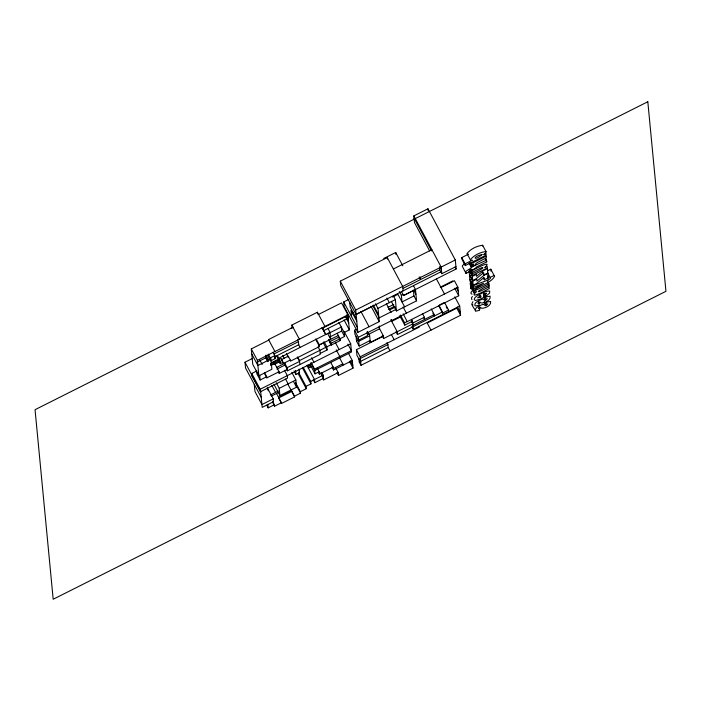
<?xml version="1.0" encoding="UTF-8"?>
<svg xmlns="http://www.w3.org/2000/svg" width="701" height="701" viewBox="0 0 701 701"><rect width="100%" height="100%" fill="white"/><g stroke="black" fill="none" stroke-linecap="round" stroke-linejoin="round"><path stroke-width="1.05" d="M483.83 293.386L485.74 296.97L485.364 298.924L487.344 298.766L485.004 300.449L483.252 299.274A4.977 1.209 -28.1 0 0 480.527 299.853C478.319 301.018 474.183 302.446 474.884 305.61L475.804 306.013L478.967 305.163L479.353 303.279L478.397 301.483M478.897 306.714L479.852 308.51L479.466 310.394L475.742 311.165C474.822 308.458 469.836 304.646 472.921 301.728M482.717 246.139L482.647 245.271C477.039 245.893 470.389 248.908 467.05 253.569L470.546 260.159A6.274 1.525 -28.1 0 0 472.343 260.22L465.113 263.856L465.28 265.574L486.135 255.094L485.986 253.499L483.751 254.621L485.609 253.043L486.003 251.545C480.387 252.158 473.736 255.182 470.397 259.843L470.546 260.159M490.989 271.138L490.805 269.21L487.563 270.726M470.949 287.208L470.38 288.418L471.274 288.9M472.413 296.497L471.44 297.951L471.896 299.66M485.977 296.243L485.285 294.832L486.59 293.368A3.084 0.754 -28.1 0 0 484.671 293.509L483.453 294.034L483.778 297.452L480.413 299.064L475.322 300.519L474.191 299.502L474.638 298.179A8.193 1.998 -28.1 0 1 477.355 295.682L485.267 291.511L489.701 290.941L489.552 293.158L485.977 296.243L484.54 293.561M484.128 275.265L476.934 281.11L476.75 279.147L472.789 281.136L473.184 285.254L476.575 283.555L484.128 277.412L484.356 279.787L488.308 277.806L487.887 273.381L484.128 275.265L483.173 273.478M464.448 263.453L462.213 266.091L466.034 273.478L469.521 271.532L469.346 270.893L470.353 270.104L471.668 269.421L471.747 270.227L475.988 268.097L475.909 267.283L486.783 261.824L485.662 258.327M490.805 269.21L494.608 276.448C490.385 283.59 479.572 285.211 473.718 290.845L473.561 289.171L483.541 283.265L473.394 287.401L473.219 285.605L488.501 279.874L490.49 278.323L487.712 272.899M475.383 310.841C474.682 307.678 478.818 306.249 481.026 305.084A4.977 1.209 -28.1 0 1 483.751 304.506L485.504 305.68L486.494 305.382L487.843 303.997L485.863 304.155L486.24 302.201L490.612 301.421C491.664 305.531 484.803 308.747 481.307 308.186C480.474 305.285 476.312 309.912 479.852 308.51M429.652 250.949L414.475 222.532L413.844 215.89L427.969 208.793L455.291 259.975L456.158 268.982L403.539 295.507L415.474 289.504L413.45 285.71M383.771 258.485L395.706 252.483L402.803 265.775M441.455 271.541L356.134 314.512L340.73 285.657L340.3 281.162L387.267 257.565L402.672 286.42L403.101 290.906M393.366 268.991L431.869 249.652M292.124 328.182L291.826 325.089L317.387 312.243L324.949 326.394M291.16 328.068L293.053 327.113M292.992 327.262L268.544 339.547L274.941 351.525M318.552 314.416L341.536 302.867L347.933 314.845L349.37 329.882L344.209 332.476L344.594 336.471L331.082 343.262L331.249 345.05L340.257 340.52L340.09 338.732L337.181 333.29M375.517 303.77L377.979 308.37L379.25 321.628L357.843 332.388L344.182 306.801L343.718 301.956L348.397 299.607M268.317 354.11L270.91 358.956L271.892 369.269L258.879 375.815L252.772 364.38L251.291 348.914L268.834 340.09M261.245 397.379L245.543 367.981L244.991 362.215L252.667 358.36M357.843 332.388L355.705 310.017L455.291 259.975M258.879 375.815L257.398 360.34L347.933 314.845M465.28 265.574L461.933 259.3L461.766 257.582L468.093 254.402M346.39 316.186L323.406 327.744L323.678 330.635L346.671 319.086L346.39 316.186L348.423 319.998M403.198 288.277L439.772 269.894L439.518 267.265M256.47 362.522L265.793 357.834L265.661 356.529L268.238 361.348M273.977 353.961L298.424 341.676L297.443 339.827M355.311 314.775L372.967 305.899L378.785 316.791M273.048 352.217L274.853 355.591L270.323 357.869L270.525 359.911M392.49 297.066L397.94 294.324L404.626 306.845M274.275 357.028L298.722 344.743L298.424 341.676M270.91 358.956L257.889 365.501L251.79 354.066M439.772 269.894L441.805 273.705L455.93 266.608M270.621 360.936L275.142 358.658L274.853 355.591M413.406 290.319L413.94 295.953L402.006 301.947L401.384 295.375L403.215 294.455M278.542 358.351L280.05 361.173L279.016 361.69L278.691 358.264L330.031 332.283L327.998 328.471M377.979 308.37L395.364 299.616L393.392 295.91M271.305 362.803L277.85 359.517L277.526 356.082L274.564 357.571L275.142 358.658M270.682 363.67L281.206 358.377L283.37 363.504L290.31 360.016L288.277 356.204L281.338 359.692L283.37 363.504M284.475 370.268L287.322 375.613L287.568 378.111L260.404 391.754L251.974 375.973L251.738 373.475L256.584 371.039M486.24 256.145L471.125 263.742L471.282 265.329L473.753 264.084L471.046 266.582L471.922 267.002L475.997 264.408L475.725 263.725L477.206 262.63L486.398 257.854L485.276 254.358M270.77 365.002L279.603 360.568M270.954 365.44L274.722 363.539L279.086 371.705L279.252 373.449L287.305 369.401L284.107 363.416M280.041 361.567L274.503 364.345L274.398 363.179M387.933 307.38L393.769 304.444M251.974 375.973L256.224 383.254M329.978 336.909L341.685 331.03L341.299 327.034L327.796 333.825L330.697 339.266L330.031 332.283M466.034 273.478L465.911 271.287L471.51 267.712L471.449 267.072L486.617 260.115M278.253 359.867L280.286 363.679L283.248 362.189M388.407 309.413L394.12 306.547M319.008 345.05L323.336 342.877L327.122 349.957L320.191 353.435M290.31 360.016L290.424 361.181L319.533 346.548L319.384 344.953L338.346 335.472L338.513 337.26L340.257 340.52M389.642 309.877L395.355 307.012M276.764 367.35L284.808 363.311L287.138 367.666L287.436 370.82L320.278 354.32L319.901 350.342L318.07 346.916M331.249 345.05L329.505 341.781L338.513 337.26M276.93 369.094L284.974 365.046L284.808 363.311M367.49 331.713L369.672 335.797L358.702 341.308L354.925 334.237L354.54 330.241L356.467 329.277M378.593 318.158L395.899 309.456M440.289 287.182L452.767 280.917M440.99 287.489L454.414 280.733L457.911 287.27L458.717 295.778L407.228 321.654L403.18 313.803M471.975 272.549C489.377 262.954 483.164 269.324 472.097 273.837L472.255 275.537L487.361 267.94L487.213 266.354L484.768 267.58C494.459 258.231 470.713 271.269 471.808 270.84L471.975 272.549L470.537 269.859M391.307 301.325L396.451 310.955L416.56 300.852L415.474 289.504M256.601 370.338L256.96 374.019L260.159 380.012L266.713 376.709L264.435 372.433M299.888 364.564L299.502 360.586L331.214 344.647L328.524 339.617M264.408 373.335L266.827 377.865L279.086 371.705M287.138 367.666L299.581 361.409L297.303 357.124M483.9 275.029L483.672 272.645L476.119 278.796L472.728 280.496L472.334 276.378L476.294 274.389L476.478 276.352L483.672 270.507L487.432 268.614L487.852 273.04L483.9 275.029L482.463 272.339M370.128 340.555L359.157 346.066L358.316 337.321L457.911 287.27M400.455 316.966L391.701 321.365L391.526 319.595M368.393 334.43L379.609 328.795L379.337 325.947M260.404 391.754L260.167 389.265L350.702 343.762L344.173 331.538M310.122 364.59L308.571 365.37L308.799 367.692L310.35 366.912L310.122 364.59L315.064 373.843L319.174 371.775L317.185 368.043M359.157 346.066L356.537 341.168L367.508 335.648L367.14 331.845M308.221 368.069L311.113 366.614M293.991 370.899L295.927 374.527L299.485 372.739L299.143 369.094M439.378 305.014L444.53 302.429L448.596 310.052L448.745 311.568M411.522 319.349L412.53 321.224L404.749 325.141L404.512 322.67L407.228 321.654M315.064 373.843L314.618 369.164L351.367 350.702L347.854 344.112M369.357 340.677L370.303 342.447L383.386 335.875L378.733 327.165M295.857 379.986L296.549 387.189L279.918 395.504L279.235 388.336L295.857 379.986L291.756 372.31M360.717 362.408L356.94 355.328L356.406 349.711L383.578 336.051M488.203 284.93L489.324 288.426C490.402 288.015 466.656 301.044 476.382 291.677L473.92 292.913L473.771 291.327L488.877 283.73L487.44 281.048M411.715 321.224L412.705 323.091L424.385 317.229L422.388 313.496M270.332 395.031L278.332 391.009M488.877 283.73L489.035 285.438C478.003 289.925 471.755 296.313 489.158 286.718M382.168 335.77L383.64 338.539L412.784 323.888L411.285 321.084M271.331 396.091L278.402 392.542M412.924 325.299L434.261 314.574L431.246 308.939M395.969 331.678L397.493 334.535L442.48 311.927L439.089 305.575M318.403 372.24L319.402 374.106L333.264 367.14L330.767 362.47M448.596 310.052L442.585 313.067L439.028 306.398M267.265 387.653L273.241 398.86L261.929 404.547L254.954 391.473L254.261 384.314M339.389 357.484L342.78 363.837L333.396 368.551L332.423 366.737M411.855 326.657L413.31 329.374L459.707 306.057L454.783 296.847M278.577 397.292L291.616 390.737L294.525 396.179L294.595 396.889L281.548 403.443L278.639 397.993L291.686 391.438L291.616 390.737M294.525 396.179L300.51 393.173L300.37 391.675L306.267 388.713L306.039 386.356L310.981 383.876L310.745 381.423L323.205 375.158L321.75 372.433M332.081 367.245L333.527 369.97L352.305 360.533L348.432 353.269M459.707 306.057L460.583 315.266L360.997 365.317L360.183 356.791L419.347 327.052L419.286 326.377M359.937 358.658L387.933 344.585L386.917 342.684M313.294 379.881L314.81 382.711L323.511 378.338L320.602 372.897M266.774 405.239L268.176 407.851L274.398 404.722L272.54 401.244M322.688 378.102L323.66 379.924L338.206 372.608L335.788 368.069M360.997 365.317L359.254 362.049L388.214 347.494L387.933 344.585M273.057 403.443L274.538 406.221L281.478 402.733L276.536 393.48M336.936 372.564L338.487 375.464L353.032 368.148L352.305 360.533M490.104 277.377L494.152 275.475M480.833 297.11L477.626 297.855L480.676 295.436L480.833 297.11L479.878 295.323M485.74 296.97L490.113 296.19C491.164 300.3 484.303 303.515 480.807 302.955C479.975 300.054 475.804 304.681 479.353 303.279M472.956 304.979L472.036 304.567M471.975 294.245L470.844 293.237L471.291 291.914A8.193 1.998 -28.1 0 1 471.939 291.143M482.647 245.271L486.187 251.896M485.346 259.133L486.783 261.824M487.353 276.01L488.308 277.806M487.545 278.087L488.501 279.874M488.08 283.642L489.035 285.438M483.401 277.999L484.356 279.787M469.845 262.647L471.282 265.329M469.539 263.488L471.449 267.072M469.118 263.234L471.51 267.712M484.33 293.044L485.285 294.832M470.178 270.253L472.097 273.837M483.453 295.34L485.995 300.151M469.39 270.157L472.255 275.537M483.524 296.803L485.434 300.387M469.468 270.998L472.334 276.378M461.766 257.582L465.113 263.856M484.426 301.474L486.494 305.382M472.728 280.496L469.381 274.222L469.092 271.138M484.023 302.035L485.933 305.618M472.789 281.136L469.442 274.871L469.836 278.989L473.184 285.254M473.219 285.605L469.872 279.331L470.047 281.127L473.394 287.401M473.561 289.171L470.213 282.897L470.371 284.571L473.718 290.845M473.771 291.327L470.424 285.053L470.573 286.639L473.92 292.913M455.142 267.081L456.158 268.982M456.298 287.524L458.288 291.257M454.704 288.251L458.717 295.778M413.844 215.89L441.166 267.072L441.805 273.705M414.054 218.142L431.562 250.932M439.86 266.459L441.385 269.315M457.473 307.047L460.312 312.357M460.583 315.266L456.807 308.186L427.216 323.065L430.992 330.136M436.451 278.989L444.478 294.017M446.204 306.81L447.22 308.712M419.128 276.956L420.521 279.568L420.267 276.939M432.885 313.172L433.893 315.056M413.748 290.196L415.93 294.28M413.94 295.953L416.56 300.852M423.597 317.571L424.596 319.437L424.385 317.229M401.498 291.616L403.539 295.507M399.342 291.563L401.384 295.375M403.11 306.95L406.414 313.145M400.446 315.047L404.512 322.67M399.728 315.73L404.749 325.141M386.873 298.013L389.353 302.657M386.339 303.682L391.097 312.602M390.825 319.735L397.222 331.713L397.493 334.535M391.316 334.412L394.146 339.722M373.282 305.014L378.61 314.994M371.048 306.284L379.25 321.628M388.214 347.494L389.958 350.763M360.866 311.402L369.059 326.754M340.3 281.162L355.705 310.017M356.581 319.13L350.185 307.152L349.738 302.534M356.774 321.198L350.964 310.315L351.569 316.65M343.718 301.956L357.387 327.542M346.811 314.854L348.178 317.422M354.54 330.241L358.316 337.321M345.716 317.308L348.704 322.898M344.042 319.901L349.37 329.882M356.406 349.711L360.183 356.791M338.881 322.495L344.209 332.476M341.685 331.03L344.594 336.471M350.342 360.761L352.761 365.291M349.431 361.392L353.032 368.148M335.542 342.859L339.135 349.58M336.235 349.843L339.792 356.511M331.082 343.262L329.339 339.994L329.505 341.781M322.136 327.753L325.72 334.447M322.145 327.893L325.737 334.622M323.985 341.553L326.824 346.855L327.122 349.957M316.37 339.31L319.384 344.953M315.52 339.03L319.533 346.548M311.577 357.773L313.952 362.233M291.826 325.089L299.388 339.24M311.06 362.496L314.618 369.164M310.867 363.232L314.749 370.487L351.49 352.025L350.702 343.762M298.722 344.743L300.177 347.468M307.406 365.081L308.799 367.692M306.95 365.37L314.504 379.53L314.81 382.711M303.209 367.315L310.745 381.423M297.68 357.168L299.502 360.586M302.446 367.894L310.981 383.876M298.512 372.257L306.039 386.356M298.232 373.668L306.267 388.713M286.394 353.637L288.383 357.37L288.277 356.204M282.669 355.512L284.159 358.307M295.428 382.422L300.37 391.675M296.059 384.84L300.51 393.173M293.474 381.432L296.549 387.189M286.42 368.919L287.436 370.82M277.237 355.538L278.691 358.264M277.85 359.517L279.016 361.69M285.561 379.083L288.12 383.876M287.883 384.183L290.968 389.993M291.686 391.438L294.595 396.889M278.323 371.705L279.252 373.449M267.563 355.223L270.034 359.85M268.912 360.551L266.003 355.109L266.249 357.615M270.752 364.003L271.532 365.458M265.495 357.291L267.826 361.646M276.247 382.737L279.235 388.336M273.942 384.297L279.918 395.504M259.878 360.121L262.209 364.476M271.786 385.322L275.572 392.402M251.291 348.914L257.398 360.34M267.396 388.88L268.413 390.781M251.738 373.475L260.167 389.265M244.991 362.215L251.773 374.921M257.214 385.112L260.693 391.614L262.2 407.369L273.513 401.682L273.241 398.86M442.48 311.927L442.734 314.591M427.969 208.793L428.153 210.694M434.261 314.574L434.392 315.993M412.53 321.224L412.705 323.091M412.784 323.888L413.31 329.374M395.706 252.483L395.89 254.393M395.364 299.616L396.451 310.955M387.267 257.565L387.408 259.063M383.386 335.875L383.64 338.539M369.672 335.797L370.303 342.447M358.973 359.14L359.254 362.049M356.082 336.41L356.537 341.168M352.796 312.05L352.997 314.127M342.78 363.837L342.92 365.247M338.206 372.608L338.487 375.464M333.264 367.14L333.527 369.97M317.387 312.243L317.553 313.96M323.205 375.158L323.66 379.924M319.174 371.775L319.402 374.106M295.533 370.356L295.927 374.527M280.05 361.173L280.286 363.679M281.478 402.733L281.548 403.443M274.398 404.722L274.538 406.221M266.713 376.709L266.827 377.865M267.852 404.53L268.176 407.851M259.712 375.403L260.159 380.012M468.172 254.086A6.274 1.525 -28.1 0 1 467.199 253.893M481.999 254.586C473.85 261.815 471.852 256.645 481.999 254.586M647.812 101.741L35.05 409.691L53.188 599.259L665.95 291.309L647.812 101.741"/></g></svg>
